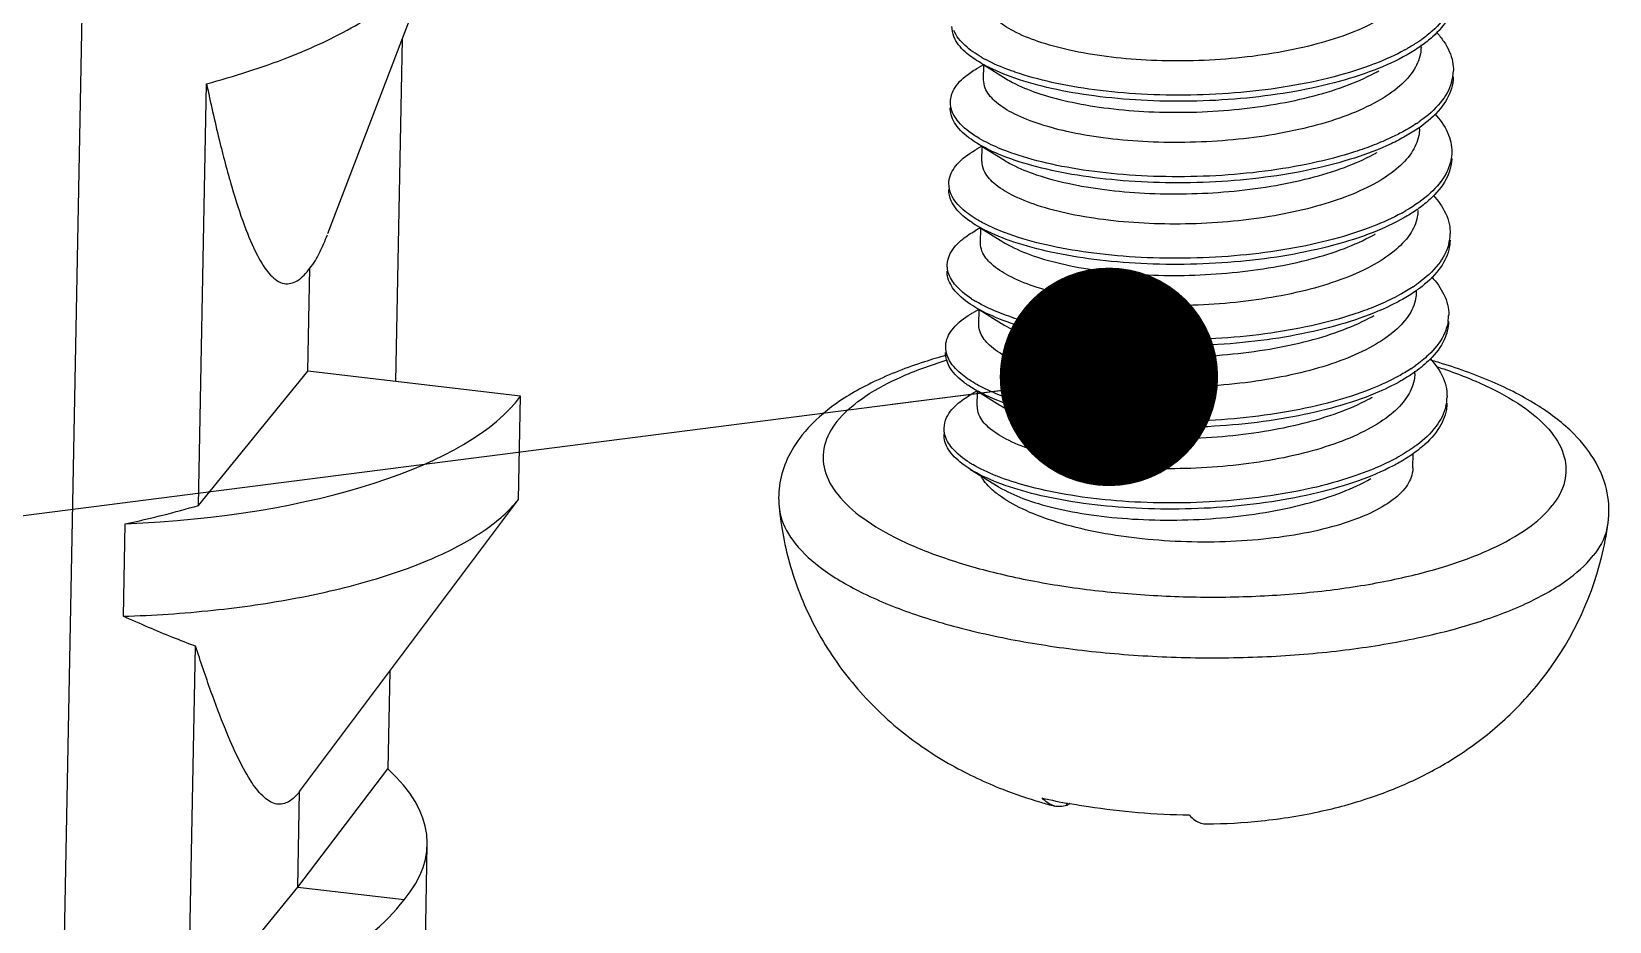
# Model space of a CAD drawing. Header units: millimetres. Extents: x 1338 to 1739, y -253 to 25.
# Drawn here: x 1410.93 to 1418.16, y -228.25 to -224.18 of the extents above; entities that cross this region are included whole.
import ezdxf

# ---------------------------------------------------------------- set-up
doc = ezdxf.new("R2010")
doc.units = ezdxf.units.MM
doc.layers.add('02___PRT_ALL_AXES', color=7, linetype='Continuous')
doc.layers.add('3_ALL_AXES', color=7, linetype='Continuous')
doc.layers.add('from', color=7, linetype='Continuous', lineweight=13)
doc.styles.get("Standard").update_dxf_attribs({"font": 'txt', "bigfont": 'gbcbig.shx'})
doc.dimstyles.new('ISO', dxfattribs={"dimscale": 0.6, "dimtxt": 2.5, "dimasz": 2.5, "dimexe": 1.25, "dimexo": 0.625, "dimtad": 0, "dimdsep": 46, "dimtxsty": 'Standard', "dimblk": 'OPEN', "dimcen": 0, "dimclrd": 4, "dimclre": 4, "dimadec": 0, "dimazin": 0, "dimtfac": 1, "dimtofl": 0, "dimtmove": 0, "dimatfit": 3, "dimfxl": 0, "dimarcsym": 0})

# ---------------------------------------------------------------- blocks, each defined once
blk = doc.blocks.new('_Open')
at = {"color": 0, "linetype": 'ByBlock', "lineweight": -2}
for p, q in [((-1, 0.1667), (0, 0)), ((-1, -0.1667), (0, 0)), ((0, 0), (-1, 0))]:
    blk.add_line(p, q, dxfattribs=at)
blk = doc.blocks.new('*u41')
at = {"color": 7, "linetype": 'Continuous'}
for p, q in [((-82.9643, 19.313), (-82.9881, 19.2995)), ((-82.9623, 19.3118), (-82.8605, 19.2487)), ((-82.9715, 18.9397), (-82.9954, 18.9261)), ((-82.9696, 18.9385), (-82.8678, 18.8754)), ((-82.9788, 18.5663), (-83.0026, 18.5528)), ((-82.9768, 18.5651), (-82.875, 18.5021)), ((-82.986, 18.193), (-83.0098, 18.1795)), ((-82.9841, 18.1918), (-82.8823, 18.1287)), ((-82.9932, 17.8197), (-83.0171, 17.8062)), ((-82.9913, 17.8185), (-82.8895, 17.7554)), ((-83.0238, 17.4608), (-82.8967, 17.3821)), ((-82.5829, 15.9229), (-82.5815, 15.9347))]:
    blk.add_line(p, q, dxfattribs=at)
for centre, radius, start, end in [((-81.4795, 20.191), 0.9244, 298.77202, 299.58094), ((-81.3463, 19.9739), 0.6696, 303.45973, 305.49769), ((-81.3341, 19.9278), 0.6475, 304.87356, 305.51497), ((-82.6524, 19.9021), 0.6411, 239.91998, 241.97988), ((-81.019, 19.2897), 0.2064, 343.69818, 358.75904), ((-81.3726, 19.6284), 0.7033, 303.73935, 305.23626), ((-81.3655, 19.5895), 0.69, 304.88811, 305.23526), ((-81.3619, 19.5844), 0.6837, 305.23544, 305.46854), ((-81.4852, 19.4281), 0.9059, 298.76622, 300.17853), ((-81.3476, 19.1801), 0.646, 304.85238, 305.53433), ((-81.0309, 18.5425), 0.2038, 345.25905, 358.90222), ((-81.3831, 18.8756), 0.696, 303.72401, 305.30345), ((-81.3728, 18.832), 0.677, 304.91594, 305.31864), ((-82.7054, 18.7267), 0.5773, 237.08604, 239.51597), ((-81.0249, 18.1694), 0.1908, 350.59376, 358.76507), ((-81.3766, 18.4833), 0.6726, 303.36716, 305.46305), ((-81.3646, 18.4378), 0.651, 304.78145, 305.43107), ((-81.0426, 17.7954), 0.201, 346.81998, 359.03219), ((-82.7127, 17.9926), 0.5918, 237.84034, 239.50899), ((-82.0915, 18.5405), 2.6536, 256.8443, 259.61514)]:
    blk.add_arc(centre, radius, start, end, dxfattribs=at)
for points, start_tangent, end_tangent in [([(-80.9905, 19.6557), (-81.0612, 19.5802), (-81.1664, 19.5111), (-81.3, 19.4515), (-81.4578, 19.4026), (-81.6362, 19.3654), (-81.8298, 19.341), (-82.0275, 19.3307), (-82.2186, 19.3341), (-82.4014, 19.3506), (-82.5703, 19.3797), (-82.715, 19.4197), (-82.8275, 19.4675), (-82.9057, 19.5208), (-82.9489, 19.5787), (-82.956, 19.6172)], (-0.560345, -0.82826), (0.007146, 0.999974)), ([(-80.8058, 19.6306), (-80.8062, 19.6211), (-80.8353, 19.5284), (-80.9088, 19.44), (-80.958, 19.4008)], (-0.015307, -0.999883), (-0.813948, -0.580938)), ([(-80.8076, 19.6317), (-80.8348, 19.5564), (-80.9082, 19.468), (-80.9575, 19.4288)], (-0.160127, -0.987096), (-0.813971, -0.580906)), ([(-82.9876, 19.3274), (-83.0485, 19.3727), (-83.0998, 19.4418), (-83.1085, 19.4885)], (-0.850471, 0.526022), (0.00602, 0.999982)), ([(-82.9737, 19.3474), (-83.048, 19.4007), (-83.0992, 19.4698)], (-0.865025, 0.501729), (-0.362223, 0.932091)), ([(-80.8901, 19.4615), (-80.8562, 19.4189), (-80.8159, 19.3256), (-80.8127, 19.2853)], (0.677702, -0.735337), (-0.02168, -0.999765)), ([(-81.0346, 19.3807), (-81.1697, 19.3184)], (-0.876525, -0.481356), (-0.931901, -0.362713)), ([(-80.9639, 19.3966), (-81.0244, 19.3587)], (-0.8204, -0.571789), (-0.870057, -0.492952)), ([(-80.9771, 19.4153), (-81.0232, 19.3871)], (-0.834114, -0.551592), (-0.869642, -0.493683)), ([(-80.9606, 19.3917), (-80.9633, 19.3631), (-80.9977, 19.2823)], (-0.01573, -0.999876), (-0.560345, -0.82826)), ([(-83.1154, 19.1432), (-83.0997, 19.1993), (-83.0395, 19.2656), (-82.9881, 19.2995)], (0.035512, 0.999369), (0.869535, 0.49387)), ([(-81.0244, 19.3587), (-81.1755, 19.2884), (-81.3583, 19.2301), (-81.5647, 19.1862), (-81.7867, 19.158), (-82.0154, 19.146), (-82.2418, 19.1502), (-82.457, 19.1701), (-82.6524, 19.2043), (-82.8203, 19.2512), (-82.9541, 19.3082), (-82.9876, 19.3274)], (-0.870057, -0.492952), (-0.850471, 0.526022)), ([(-82.8438, 19.2877), (-82.9536, 19.3362)], (-0.938434, 0.345458), (-0.882501, 0.470311)), ([(-81.1697, 19.3184), (-81.175, 19.3164), (-81.3577, 19.2581), (-81.5642, 19.2142), (-81.7861, 19.186), (-82.0148, 19.1739), (-82.2413, 19.1782), (-82.4564, 19.1981), (-82.6518, 19.2323), (-82.8198, 19.2792), (-82.8438, 19.2877)], (-0.931901, -0.362713), (-0.938434, 0.345458)), ([(-80.9977, 19.2823), (-81.0686, 19.2067), (-81.1758, 19.1366), (-81.3143, 19.0756), (-81.4759, 19.0266), (-81.6544, 18.9903), (-81.8449, 18.967), (-82.042, 18.9573), (-82.2347, 18.9613), (-82.4166, 18.9783), (-82.5817, 19.0073), (-82.7222, 19.0464), (-82.8342, 19.0939), (-82.9134, 19.1479), (-82.9565, 19.2063), (-82.9633, 19.2439)], (-0.560345, -0.82826), (0.008262, 0.999966)), ([(-82.8606, 19.2487), (-82.8315, 19.2321), (-82.7193, 19.1845), (-82.5783, 19.1453), (-82.4129, 19.1163), (-82.2304, 19.0993), (-82.0374, 19.0954), (-81.8405, 19.1053), (-81.6499, 19.1287), (-81.471, 19.1653), (-81.3097, 19.2145), (-81.1719, 19.2754), (-81.1542, 19.2851)], (0.850243, -0.526391), (0.870282, 0.492553)), ([(-80.8209, 19.2318), (-80.8712, 19.1407), (-80.9646, 19.0555), (-80.9668, 19.054)], (-0.281409, -0.959588), (-0.816717, -0.577039)), ([(-80.8132, 19.2573), (-80.8215, 19.2038), (-80.8717, 19.1127), (-80.9652, 19.0275)], (-0.02168, -0.999765), (-0.814433, -0.580258)), ([(-82.9948, 18.9541), (-83.0109, 18.9645), (-83.0854, 19.0315), (-83.1156, 19.1016), (-83.116, 19.1152)], (-0.850604, 0.525807), (0.035512, 0.999369)), ([(-83.1131, 19.1172), (-83.115, 19.1295), (-83.1154, 19.1432)], (-0.215373, 0.976532), (0.035512, 0.999369)), ([(-82.9836, 18.9757), (-83.0104, 18.9925), (-83.0849, 19.0595), (-83.1131, 19.1172)], (-0.861637, 0.507525), (-0.215373, 0.976532)), ([(-80.898, 19.0888), (-80.8389, 19.002), (-80.8197, 18.9119)], (0.680315, -0.73292), (-0.017438, -0.999848)), ([(-81.0437, 19.0063), (-81.0976, 18.9791), (-81.1747, 18.9459)], (-0.877909, -0.478828), (-0.931132, -0.364683)), ([(-80.982, 19.0436), (-81.0437, 19.0063)], (-0.831512, -0.555507), (-0.877909, -0.478828)), ([(-80.9708, 19.0235), (-81.0316, 18.9854)], (-0.820267, -0.57198), (-0.869961, -0.493121)), ([(-80.9678, 19.0185), (-80.9708, 18.9885), (-81.005, 18.909)], (-0.016138, -0.99987), (-0.560345, -0.82826)), ([(-81.0316, 18.9854), (-81.0981, 18.9511), (-81.2653, 18.886), (-81.4602, 18.8343), (-81.675, 18.7976), (-81.9012, 18.777), (-82.13, 18.7726), (-82.3522, 18.7844), (-82.5591, 18.8112), (-82.7425, 18.8516), (-82.8951, 18.9036), (-82.9948, 18.9541)], (-0.869961, -0.493121), (-0.850604, 0.525807)), ([(-81.1747, 18.9459), (-81.2648, 18.914), (-81.4596, 18.8623), (-81.6744, 18.8256), (-81.9007, 18.805), (-82.1294, 18.8006), (-82.3516, 18.8124), (-82.5585, 18.8392), (-82.7419, 18.8796), (-82.8946, 18.9316), (-82.9836, 18.9757)], (-0.931132, -0.364683), (-0.861637, 0.507525)), ([(-83.1225, 18.7699), (-83.1207, 18.7893), (-83.0841, 18.8578), (-83.0036, 18.9214), (-82.9953, 18.9261)], (0.003489, 0.999994), (0.87081, 0.49162)), ([(-82.2052, 18.5862), (-82.3927, 18.6011), (-82.5672, 18.6293), (-82.7176, 18.6691), (-82.8352, 18.7174), (-82.9169, 18.7712), (-82.9625, 18.83), (-82.9705, 18.8706)], (-0.999089, 0.042668), (0.004865, 0.999988)), ([(-82.8678, 18.8754), (-82.8348, 18.8567), (-82.7221, 18.8096), (-82.578, 18.7703), (-82.4093, 18.7416), (-82.2262, 18.7254), (-82.035, 18.7223), (-81.8403, 18.7326), (-81.6484, 18.7568), (-81.4702, 18.794), (-81.3114, 18.8432), (-81.1775, 18.9029), (-81.1614, 18.9118)], (0.849898, -0.526947), (0.870261, 0.492591)), ([(-81.005, 18.909), (-81.0738, 18.8351), (-81.1761, 18.767), (-81.3065, 18.7079), (-81.4587, 18.6596), (-81.6314, 18.622), (-81.8203, 18.5966), (-82.0153, 18.5846), (-82.2052, 18.5862)], (-0.560345, -0.82826), (-0.999089, 0.042668)), ([(-80.8221, 18.885), (-80.8463, 18.8151), (-80.9172, 18.7264), (-81.0298, 18.645)], (-0.161273, -0.98691), (-0.864409, -0.502789)), ([(-80.8202, 18.8839), (-80.8203, 18.88), (-80.8468, 18.7871), (-80.9177, 18.6984), (-80.9721, 18.6543)], (-0.017438, -0.999848), (-0.813749, -0.581217)), ([(-80.8197, 18.9119), (-80.8198, 18.908), (-80.8221, 18.885)], (-0.017438, -0.999848), (-0.161273, -0.98691)), ([(-83.0021, 18.5807), (-83.058, 18.6216), (-83.1122, 18.6903), (-83.1231, 18.7419)], (-0.850063, 0.526682), (0.003307, 0.999995)), ([(-83.1119, 18.719), (-83.1225, 18.7699)], (-0.392912, 0.919576), (0.003489, 0.999994)), ([(-82.9885, 18.6009), (-83.058, 18.6501), (-83.1119, 18.719)], (-0.864422, 0.502766), (-0.392912, 0.919576)), ([(-80.9041, 18.7144), (-80.8744, 18.6777), (-80.8315, 18.5846), (-80.8272, 18.5386)], (0.676077, -0.736831), (-0.019778, -0.999804)), ([(-80.9784, 18.6499), (-81.0303, 18.617), (-81.0388, 18.6121)], (-0.820609, -0.57149), (-0.869907, -0.493216)), ([(-80.975, 18.645), (-80.9778, 18.6164), (-81.0122, 18.5357)], (-0.015749, -0.999876), (-0.560345, -0.82826)), ([(-82.2431, 18.4029), (-82.4588, 18.4218), (-82.6554, 18.4552), (-82.825, 18.5012), (-82.961, 18.5575), (-83.0021, 18.5807)], (-0.998718, 0.050617), (-0.850063, 0.526682)), ([(-82.8587, 18.5412), (-82.9612, 18.5859), (-82.9885, 18.6009)], (-0.938325, 0.345754), (-0.864422, 0.502766)), ([(-81.0388, 18.6121), (-81.1801, 18.5456), (-81.3612, 18.4866), (-81.5665, 18.4418), (-81.7877, 18.4126), (-82.0163, 18.3996), (-82.2431, 18.4029)], (-0.869907, -0.493216), (-0.998718, 0.050617)), ([(-81.1801, 18.5734), (-81.3607, 18.5146), (-81.5659, 18.4698), (-81.7872, 18.4406), (-82.0158, 18.4276), (-82.2426, 18.4309)], (-0.930697, -0.365792), (-0.998718, 0.050617)), ([(-81.0492, 18.634), (-81.1801, 18.5734)], (-0.876538, -0.481332), (-0.930697, -0.365792)), ([(-83.1298, 18.3965), (-83.1164, 18.4486), (-83.0588, 18.5152), (-83.0026, 18.5528)], (0.035765, 0.99936), (0.869757, 0.49348)), ([(-81.0122, 18.5357), (-81.083, 18.4602), (-81.1897, 18.3902), (-81.3279, 18.3293), (-81.4893, 18.2802), (-81.6678, 18.2438), (-81.8581, 18.2205), (-82.0549, 18.2107), (-82.2476, 18.2146), (-82.4298, 18.2315), (-82.5953, 18.2605), (-82.736, 18.2995), (-82.848, 18.347), (-82.9276, 18.401), (-82.9709, 18.4594), (-82.9777, 18.4973)], (-0.560345, -0.82826), (0.008096, 0.999967)), ([(-82.875, 18.5021), (-82.8391, 18.4819), (-82.7215, 18.4337), (-82.5713, 18.394), (-82.397, 18.3659), (-82.2098, 18.351)], (0.84972, -0.527235), (0.999089, -0.042668)), ([(-82.2426, 18.4309), (-82.4586, 18.4499), (-82.6554, 18.4833), (-82.8252, 18.5294), (-82.8587, 18.5412)], (-0.998718, 0.050617), (-0.938325, 0.345754)), ([(-82.2098, 18.351), (-82.0201, 18.3494), (-81.8254, 18.3613), (-81.6367, 18.3867), (-81.4641, 18.4241), (-81.3118, 18.4724), (-81.1809, 18.5317), (-81.1687, 18.5384)], (0.999089, -0.042668), (0.870224, 0.492656)), ([(-80.8277, 18.5106), (-80.8335, 18.4662), (-80.8793, 18.3749), (-80.9684, 18.2891), (-80.9815, 18.2796)], (-0.018559, -0.999828), (-0.815945, -0.57813)), ([(-80.8338, 18.4907), (-80.8814, 18.3994), (-80.9724, 18.3137), (-80.9809, 18.3076)], (-0.255529, -0.966801), (-0.81603, -0.57801)), ([(-83.0093, 18.2075), (-83.0138, 18.2103), (-83.0932, 18.2766), (-83.1288, 18.3463), (-83.1303, 18.3685)], (-0.851304, 0.524673), (0.033715, 0.999431)), ([(-83.1276, 18.3706), (-83.129, 18.3787), (-83.1298, 18.3965)], (-0.209943, 0.977714), (0.035765, 0.99936)), ([(-83.0191, 18.242), (-83.0962, 18.3088), (-83.1276, 18.3706)], (-0.83932, 0.543638), (-0.209943, 0.977714)), ([(-80.9967, 18.2968), (-81.0585, 18.2596)], (-0.831651, -0.555299), (-0.878131, -0.47842)), ([(-80.9128, 18.3425), (-80.8559, 18.2609), (-80.8341, 18.167), (-80.8342, 18.1653)], (0.681611, -0.731715), (-0.020251, -0.999795)), ([(-81.0461, 18.2387), (-81.0974, 18.2118), (-81.2611, 18.1455), (-81.4531, 18.0924), (-81.6658, 18.0542), (-81.8909, 18.0318), (-82.1194, 18.0257), (-82.3424, 18.0356), (-82.5511, 18.0608), (-82.7373, 18.0997), (-82.8936, 18.1503), (-83.0093, 18.2075)], (-0.870109, -0.49286), (-0.851304, 0.524673)), ([(-81.1895, 18.1992), (-81.2685, 18.1708), (-81.4619, 18.1183), (-81.6758, 18.0807), (-81.9016, 18.0591), (-82.1305, 18.0538), (-82.3533, 18.0646), (-82.5613, 18.0906), (-82.7463, 18.1302), (-82.901, 18.1816), (-82.9983, 18.2292)], (-0.931253, -0.364372), (-0.861613, 0.507566)), ([(-81.0585, 18.2596), (-81.1032, 18.2367), (-81.1895, 18.1992)], (-0.878131, -0.47842), (-0.931253, -0.364372)), ([(-80.9854, 18.2769), (-81.0461, 18.2387)], (-0.819988, -0.572381), (-0.870109, -0.49286)), ([(-80.9823, 18.2718), (-80.9853, 18.2419), (-81.0195, 18.1624)], (-0.016189, -0.999869), (-0.560345, -0.82826)), ([(-83.1371, 18.0232), (-83.136, 18.0385), (-83.102, 18.1072), (-83.024, 18.1712), (-83.0098, 18.1795)], (0.002882, 0.999996), (0.870474, 0.492215)), ([(-81.0195, 18.1624), (-81.0903, 18.0867), (-81.1965, 18.0171), (-81.3319, 17.9571), (-81.4897, 17.9086), (-81.6687, 17.8715), (-81.8635, 17.8473), (-82.063, 17.8373), (-82.2556, 17.8413), (-82.4372, 17.8582), (-82.6048, 17.8877), (-82.7481, 17.9279), (-82.8593, 17.9758), (-82.9363, 18.029), (-82.9782, 18.0863), (-82.985, 18.1239)], (-0.560345, -0.82826), (0.007694, 0.99997)), ([(-82.8823, 18.1287), (-82.8574, 18.1144), (-82.7467, 18.0665), (-82.6053, 18.0265), (-82.4412, 17.9972), (-82.2618, 17.9799), (-82.0696, 17.9753), (-81.8705, 17.9846), (-81.6759, 18.008), (-81.4969, 18.0443), (-81.3356, 18.0929), (-81.1965, 18.1539), (-81.1759, 18.1651)], (0.850434, -0.526082), (0.870309, 0.492506)), ([(-80.8347, 18.1373), (-80.8544, 18.0542), (-80.9187, 17.9648), (-80.9872, 17.9073)], (-0.023599, -0.999722), (-0.814794, -0.579751)), ([(-80.8367, 18.1382), (-80.8579, 18.0739), (-80.9262, 17.9849), (-80.9864, 17.9355)], (-0.162171, -0.986763), (-0.81429, -0.580459)), ([(-83.0165, 17.8341), (-83.0595, 17.8641), (-83.1208, 17.9323), (-83.1378, 17.9952)], (-0.849602, 0.527424), (0.008088, 0.999967)), ([(-83.1245, 17.9682), (-83.1371, 18.0232)], (-0.422715, 0.906263), (0.002882, 0.999996)), ([(-83.0033, 17.8545), (-83.0679, 17.8995), (-83.1245, 17.9682)], (-0.863817, 0.503806), (-0.422715, 0.906263)), ([(-81.0067, 17.9216), (-81.0365, 17.9029), (-81.0638, 17.8873)], (-0.834974, -0.550289), (-0.876601, -0.481217)), ([(-80.9173, 17.9662), (-80.8928, 17.9365), (-80.8472, 17.8435), (-80.8416, 17.792)], (0.672277, -0.7403), (-0.017834, -0.999841)), ([(-81.0533, 17.8654), (-81.1692, 17.8092), (-81.3456, 17.7482), (-81.5473, 17.7012), (-81.7662, 17.6695), (-81.9939, 17.6539), (-82.2212, 17.6546), (-82.4393, 17.6711), (-82.6395, 17.7022), (-82.8139, 17.7463), (-82.9558, 17.8011), (-83.0165, 17.8341)], (-0.86972, -0.493545), (-0.849602, 0.527424)), ([(-82.8735, 17.7947), (-82.9687, 17.8357), (-83.0033, 17.8545)], (-0.93818, 0.346147), (-0.863817, 0.503806)), ([(-81.0638, 17.8873), (-81.1842, 17.8308), (-81.1947, 17.8267)], (-0.876601, -0.481217), (-0.93068, -0.365835)), ([(-80.9932, 17.9031), (-81.025, 17.8822), (-81.0533, 17.8654)], (-0.821315, -0.570476), (-0.86972, -0.493545)), ([(-80.9895, 17.8984), (-80.9923, 17.8696), (-81.0267, 17.7891)], (-0.015851, -0.999874), (-0.560345, -0.82826)), ([(-83.1442, 17.6499), (-83.1329, 17.6979), (-83.0779, 17.7648), (-83.0171, 17.8062)], (0.03397, 0.999423), (0.870072, 0.492925)), ([(-81.0267, 17.7891), (-81.0972, 17.7137), (-81.2025, 17.6445), (-81.3394, 17.5837), (-81.5001, 17.5345), (-81.6785, 17.4978), (-81.8687, 17.4741), (-82.0641, 17.4641), (-82.2566, 17.4676), (-82.4394, 17.4842), (-82.6064, 17.5131), (-82.748, 17.5521), (-82.8604, 17.5993), (-82.9408, 17.6532), (-82.985, 17.7119), (-82.9922, 17.7507)], (-0.560345, -0.82826), (0.007245, 0.999974)), ([(-82.8895, 17.7554), (-82.8608, 17.739), (-82.7487, 17.6913), (-82.6077, 17.6521), (-82.4425, 17.6231), (-82.2602, 17.6061), (-82.0672, 17.6021), (-81.8701, 17.6119), (-81.6794, 17.6353), (-81.5006, 17.6718), (-81.3391, 17.721), (-81.2011, 17.7819), (-81.1831, 17.7918)], (0.850268, -0.52635), (0.870286, 0.492547)), ([(-81.1947, 17.8267), (-81.3637, 17.771), (-81.5677, 17.7254), (-81.7883, 17.6952), (-82.0167, 17.6812), (-82.2438, 17.6836), (-82.4608, 17.7017), (-82.6589, 17.7343), (-82.8305, 17.7798), (-82.8735, 17.7947)], (-0.93068, -0.365835), (-0.93818, 0.346147)), ([(-80.8421, 17.764), (-80.8447, 17.7348), (-80.8833, 17.6428), (-80.9655, 17.5559), (-80.9952, 17.5335)], (-0.014244, -0.999899), (-0.814877, -0.579634)), ([(-80.8469, 17.7496), (-80.8919, 17.658), (-80.9804, 17.5719), (-80.995, 17.5613)], (-0.229245, -0.973369), (-0.815436, -0.578847)), ([(-83.142, 17.6238), (-83.1428, 17.6279), (-83.1442, 17.6499)], (-0.204849, 0.978794), (0.03397, 0.999423)), ([(-83.0238, 17.4608), (-83.0977, 17.5189), (-83.1406, 17.5883), (-83.1446, 17.6219)], (-0.851671, 0.524077), (0.021364, 0.999772)), ([(-83.0277, 17.4916), (-83.1073, 17.5581), (-83.142, 17.6238)], (-0.846491, 0.532404), (-0.204849, 0.978794)), ([(-80.995, 17.5613), (-81.0732, 17.5128)], (-0.815436, -0.578847), (-0.878334, -0.478047)), ([(-81.0605, 17.4921), (-81.0883, 17.477), (-81.2468, 17.4088), (-81.4346, 17.3534), (-81.6445, 17.3127), (-81.8682, 17.2877), (-82.0968, 17.2789), (-82.3213, 17.2863), (-82.5329, 17.3091), (-82.7233, 17.3459), (-82.8849, 17.3947), (-83.0113, 17.4533), (-83.0238, 17.4608)], (-0.870275, -0.492566), (-0.851671, 0.524077)), ([(-81.0732, 17.5128), (-81.1089, 17.4943), (-81.2042, 17.4524)], (-0.878334, -0.478047), (-0.931379, -0.364051)), ([(-80.9952, 17.5335), (-81.0605, 17.4921)], (-0.814877, -0.579634), (-0.870275, -0.492566)), ([(-82.8837, 17.4225), (-82.9073, 17.4316), (-83.013, 17.4827)], (-0.936707, 0.350113), (-0.861635, 0.507529)), ([(-82.9168, 17.3614), (-82.9657, 17.4139), (-82.9744, 17.4272)], (-0.762089, 0.647472), (-0.514276, 0.857625)), ([(-80.9977, 17.4677), (-80.9979, 17.4631), (-81.0228, 17.3907), (-81.0886, 17.3223), (-81.1924, 17.2608), (-81.3299, 17.2088), (-81.4954, 17.1684), (-81.6818, 17.1414), (-81.8815, 17.1288), (-82.0861, 17.1313), (-82.2869, 17.1486), (-82.4757, 17.1801), (-82.6444, 17.2245), (-82.786, 17.2798), (-82.8946, 17.3439), (-82.9168, 17.3614)], (-0.014674, -0.999892), (-0.762089, 0.647472)), ([(-82.8967, 17.3821), (-82.8931, 17.3799), (-82.7836, 17.328), (-82.6409, 17.2848), (-82.471, 17.2527), (-82.2811, 17.2336), (-82.0793, 17.2288), (-81.8739, 17.2389), (-81.6736, 17.2641), (-81.4869, 17.3039), (-81.3216, 17.357), (-81.1904, 17.4185)], (0.852347, -0.522976), (0.869681, 0.493614)), ([(-81.2042, 17.4524), (-81.2723, 17.4277), (-81.4643, 17.3744), (-81.6772, 17.3359), (-81.9025, 17.3133), (-82.1315, 17.307), (-82.3549, 17.3169), (-82.5641, 17.342), (-82.7506, 17.3809), (-82.8837, 17.4225)], (-0.931379, -0.364051), (-0.936707, 0.350113)), ([(-82.6388, 15.9197), (-82.6423, 15.9207), (-82.6696, 15.934), (-82.6954, 15.9566)], (-0.968017, 0.250884), (-0.675897, 0.736996)), ([(-82.5829, 15.9229), (-82.6134, 15.9169), (-82.6388, 15.9197)], (-0.944351, -0.32894), (-0.968017, 0.250884)), ([(-82.5693, 15.9323), (-82.5697, 15.9318), (-82.5829, 15.9229)], (-0.536455, -0.843929), (-0.944351, -0.32894)), ([(-82.0215, 15.8775), (-82.2564, 15.8892), (-82.4835, 15.9159), (-82.5698, 15.9304)], (-0.999849, 0.017392), (-0.983528, 0.180756)), ([(-82.0215, 15.8775), (-81.9956, 15.8548), (-81.9683, 15.8416), (-81.9415, 15.8378)], (0.675897, -0.736996), (0.999947, 0.010291))]:
    blk.add_spline(points, degree=3, dxfattribs=dict(at, start_tangent=start_tangent, end_tangent=end_tangent))
at = {"layer": '02___PRT_ALL_AXES', "color": 7, "linetype": 'Continuous'}
for p, q in [((-87.0149, 23.5288), (-87.2159, 13.1576)), ((-85.966, 18.5399), (-85.4542, 19.8794)), ((-85.626, 19.4297), (-85.6564, 17.8624)), ((-86.5589, 17.2955), (-86.5215, 19.2259)), ((-86.0584, 17.9096), (-86.0493, 18.3818)), ((-86.5589, 17.2955), (-86.0584, 17.9096)), ((-85.0841, 17.7952), (-86.0584, 17.9096)), ((-85.0933, 17.323), (-85.0841, 17.7952)), ((-86.0957, 15.986), (-85.0933, 17.323)), ((-86.9024, 16.7882), (-86.8942, 17.2115)), ((-86.6047, 14.9343), (-86.5714, 16.651)), ((-85.6821, 16.5376), (-85.6908, 16.0896)), ((-86.1042, 15.5483), (-85.6908, 16.0896)), ((-86.1042, 15.5483), (-86.0957, 15.986)), ((-85.5194, 15.2889), (-85.5106, 15.7427)), ((-86.6047, 14.9343), (-86.1042, 15.5483)), ((-86.1042, 15.5483), (-85.617, 15.4912))]:
    blk.add_line(p, q, dxfattribs=at)
for centre, major_axis, ratio, start_param, end_param in [((-87.188, 18.0422), (2.1852, -0.0259), 0.382214, -1.431407, -0.268999), ((-88.3481, 18.1783), (2.8841, -0.0342), 0.382214, -1.037912, -0.897048), ((-88.3939, 15.8171), (2.8832, -0.0768), 0.33505, -0.263695, 0.364354), ((-88.3939, 15.8171), (2.8841, -0.0342), 0.382214, -0.897048, -0.268999)]:
    blk.add_ellipse(centre, major_axis=major_axis, ratio=ratio, start_param=start_param, end_param=end_param, dxfattribs=at)
for points, start_tangent, end_tangent in [([(-86.5215, 19.2259), (-86.1467, 19.3473), (-85.8414, 19.4917), (-85.6155, 19.6546), (-85.4761, 19.8308), (-85.4544, 19.8795)], (0.966118, 0.258101), (0.353502, 0.935434)), ([(-86.5215, 19.2259), (-86.4638, 18.9709), (-86.4061, 18.7538), (-86.3479, 18.5759), (-86.2887, 18.44), (-86.228, 18.3502), (-86.1664, 18.3114), (-86.1058, 18.3245), (-86.0493, 18.3818)], (0.207064, -0.978327), (0.584568, 0.811344)), ([(-86.0493, 18.3818), (-86.0022, 18.4555), (-85.9683, 18.5337)], (0.668301, 0.743891), (0.356872, 0.934153)), ([(-86.9024, 16.7882), (-86.4912, 16.8162), (-86.1063, 16.8723), (-85.7622, 16.9546), (-85.4719, 17.0598), (-85.2461, 17.1842), (-85.0933, 17.323)], (0.99949, 0.031937), (0.62042, 0.78427)), ([(-86.5714, 16.651), (-86.6765, 16.6918), (-86.787, 16.7376), (-86.9024, 16.7882)], (-0.936767, 0.349953), (-0.911992, 0.410208)), ([(-86.0957, 15.986), (-86.1457, 15.9396), (-86.1996, 15.9287), (-86.2558, 15.9581), (-86.3136, 16.0268), (-86.3732, 16.1321), (-86.4354, 16.2718), (-86.5012, 16.4448), (-86.5714, 16.651)], (-0.618579, -0.785722), (-0.309903, 0.950768))]:
    blk.add_spline(points, degree=3, dxfattribs=dict(at, start_tangent=start_tangent, end_tangent=end_tangent))
at = {"layer": '3_ALL_AXES', "color": 7, "linetype": 'Continuous'}
for p, q in [((-80.9604, 19.3918), (-80.9602, 19.4039)), ((-82.9637, 19.2439), (-82.9623, 19.3118)), ((-80.9677, 19.0184), (-80.9675, 19.026)), ((-82.9709, 18.8706), (-82.9696, 18.9385)), ((-82.9781, 18.4972), (-82.9768, 18.5651)), ((-80.9821, 18.2718), (-80.982, 18.2803)), ((-82.9854, 18.1239), (-82.9841, 18.1918)), ((-80.9894, 17.8985), (-80.9891, 17.9101)), ((-82.9926, 17.7506), (-82.9913, 17.8185)), ((-80.9977, 17.4677), (-80.9964, 17.5352))]:
    blk.add_line(p, q, dxfattribs=at)
for centre, radius, start, end in [((-83.6414, 17.3123), 0.2594, 185.11069, 194.95818), ((-81.56, 17.4121), 1.4692, 346.01536, 352.31338), ((-80.3496, 17.2464), 0.2472, 345.54514, 352.83185), ((-81.576, 17.4175), 1.486, 321.58019, 345.9636), ((-82.0716, 18.0907), 2.2439, 253.6916, 255.35685)]:
    blk.add_arc(centre, radius, start, end, dxfattribs=at)
for points, start_tangent, end_tangent in [([(-83.1346, 17.9828), (-83.2349, 17.9527), (-83.4675, 17.8608), (-83.6599, 17.7464), (-83.7958, 17.6167)], (-0.963445, -0.267908), (-0.62042, -0.78427)), ([(-83.6354, 17.6793), (-83.5232, 17.7826), (-83.3591, 17.8758), (-83.1486, 17.9558), (-83.1293, 17.9617)], (0.62042, 0.78427), (0.95701, 0.290054)), ([(-80.1041, 17.2156), (-80.1081, 17.3527), (-80.1591, 17.4901), (-80.2612, 17.6233), (-80.4215, 17.7498), (-80.6349, 17.8612), (-80.8825, 17.9509), (-80.9154, 17.9607)], (0.133625, 0.991032), (-0.960421, 0.278553)), ([(-80.8891, 17.9312), (-80.8569, 17.9205), (-80.6444, 17.834), (-80.4781, 17.7357), (-80.3635, 17.6289), (-80.3046, 17.5173), (-80.3033, 17.4047), (-80.3597, 17.2948)], (0.950961, -0.30931), (-0.62042, -0.78427)), ([(-83.6354, 17.6793), (-83.6918, 17.5695), (-83.6905, 17.4569), (-83.6315, 17.3453), (-83.5169, 17.2385), (-83.3506, 17.1402), (-83.1382, 17.0537), (-82.8869, 16.982), (-82.6054, 16.9274), (-82.3032, 16.892), (-81.9905, 16.8767), (-81.6781, 16.8823), (-81.3766, 16.9085), (-81.0962, 16.9544), (-80.8465, 17.0184), (-80.636, 17.0983), (-80.4719, 17.1916), (-80.3597, 17.2948)], (-0.62042, -0.78427), (0.62042, 0.78427)), ([(-83.7958, 17.6167), (-83.8625, 17.5084), (-83.8962, 17.3989), (-83.9001, 17.2892)], (-0.62042, -0.78427), (0.095114, -0.995466)), ([(-83.9001, 17.2892), (-83.8476, 17.0163), (-83.7362, 16.7414), (-83.5661, 16.486), (-83.3438, 16.2656), (-83.1086, 16.1063), (-82.8759, 15.9964), (-82.7017, 15.9371)], (0.095114, -0.995466), (0.959737, -0.280899)), ([(-83.892, 17.2454), (-83.8265, 17.1221), (-83.6986, 17.0028), (-83.5128, 16.893), (-83.2755, 16.7964), (-82.9949, 16.7163), (-82.6805, 16.6554), (-82.3429, 16.6158), (-81.9937, 16.5988), (-81.6448, 16.605), (-81.308, 16.6343), (-80.9948, 16.6855), (-80.7159, 16.757), (-80.4808, 16.8463), (-80.2975, 16.9504), (-80.1722, 17.0658)], (0.258141, -0.966107), (0.62042, 0.78427)), ([(-80.1102, 17.1847), (-80.1722, 17.0658)], (-0.249653, -0.968335), (-0.62042, -0.78427)), ([(-81.9415, 15.8378), (-81.6922, 15.8521), (-81.4128, 15.8971), (-81.1776, 15.9635), (-80.974, 16.0477), (-80.779, 16.1586), (-80.5879, 16.3062), (-80.4117, 16.494)], (0.99993, 0.011813), (0.62042, 0.78427))]:
    blk.add_spline(points, degree=3, dxfattribs=dict(at, start_tangent=start_tangent, end_tangent=end_tangent))
at = {"layer": 'from'}
blk.add_leader([(-82.3897, 17.8841), (-113.0665, 13.9552)], dimstyle='ISO', override={"dimscale": 1, "dimasz": 1, "dimexo": 0.125, "dimadec": 2, "dimazin": 2, "dimldrblk": 'Dot'}, dxfattribs=at)

msp = doc.modelspace()

# ---------------------------------------------------------------- block references
msp.add_blockref('*u41', (1498.2561, -243.6404))

doc.saveas('drawing.dxf')
